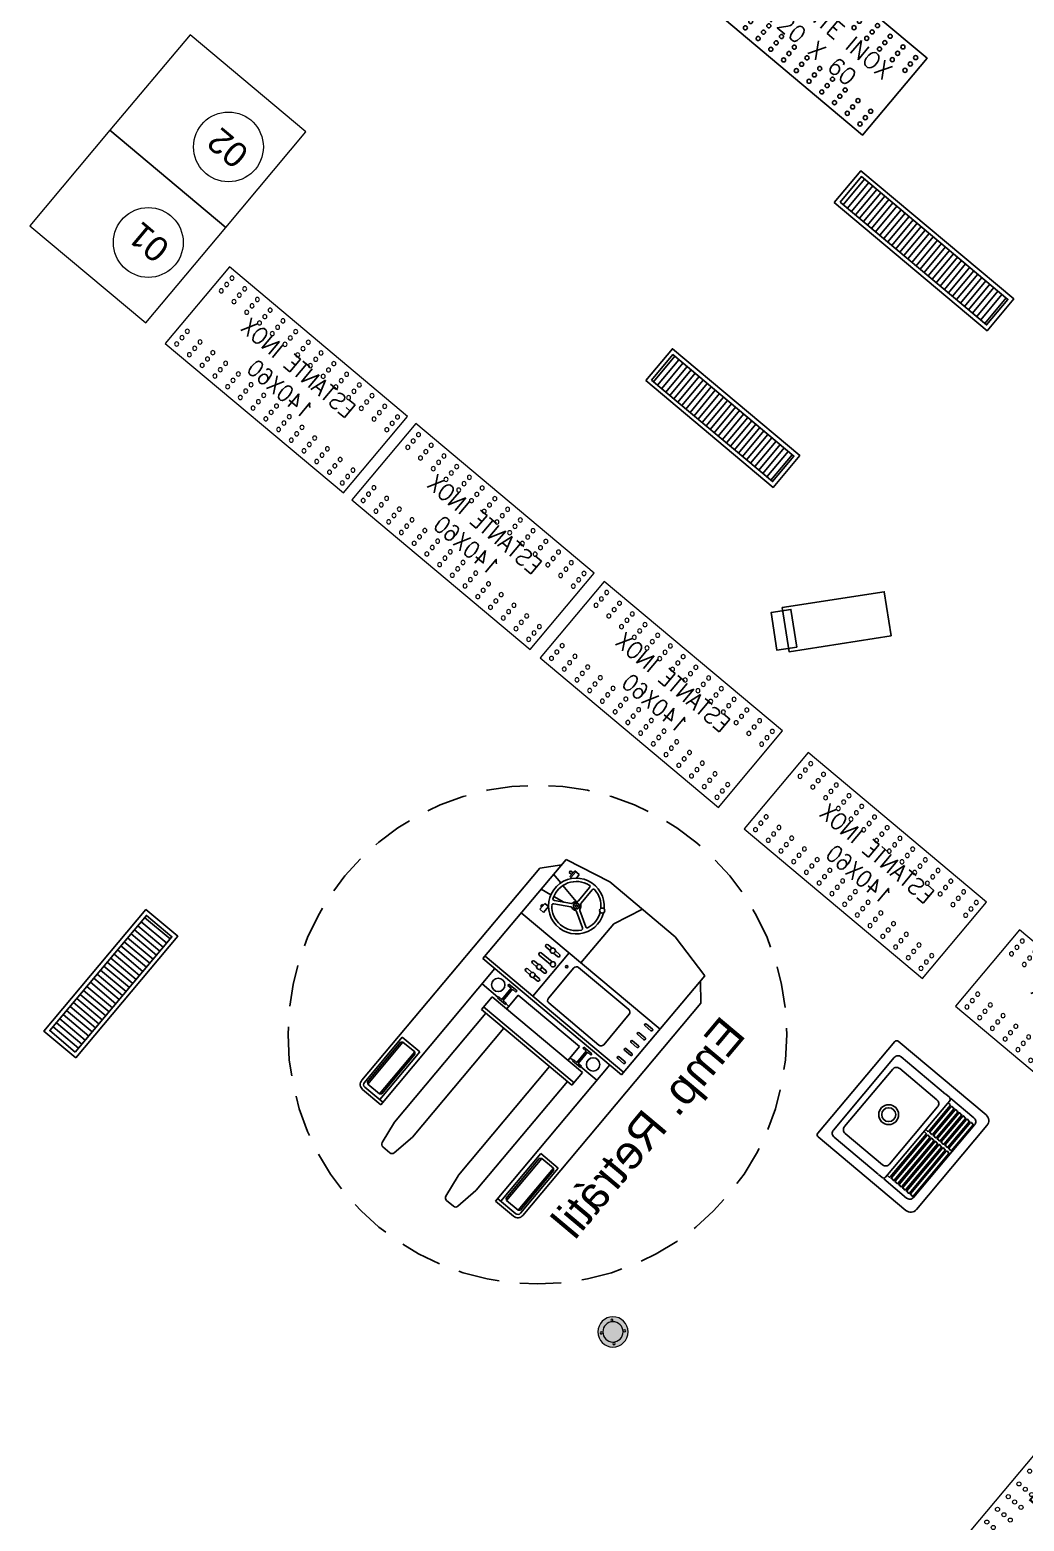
# Model space of a CAD drawing. Header units: metres. Extents: x 822482 to 822767, y 9662202 to 9662512.
# Drawn here: x 822684.54 to 822690.53, y 9662389.65 to 9662398.62 of the extents above; entities that cross this region are included whole.
import ezdxf

# ---------------------------------------------------------------- set-up
doc = ezdxf.new("R2010")
doc.units = ezdxf.units.M
doc.linetypes.add('HIDDEN', pattern=[0.375, 0.25, -0.125])
for name, color, linetype in [('#ARQ_TEXTO', 8, 'Continuous'), ('__LAYOUT ELETROFRIO CANALETAS - JK', 130, 'Continuous'), ('ARQ_NE_EQUIPAMENTOS', 7, 'Continuous')]:
    doc.layers.add(name, color=color, linetype=linetype)
doc.layers.add('ARQ_NE_COTAS', color=7, linetype='Continuous', true_color=0x000000)
doc.layers.add('ARQ_NE_GRELHAS', color=7, linetype='Continuous', true_color=0x0032c7)
doc.layers.add('ARQ_NE_MOBILIÁRIOS', color=251, linetype='Continuous', lineweight=0)
doc.styles.add('Arial', font='arial.ttf', dxfattribs={"height": 0.6})
doc.styles.add('BYC. 0.2', font='arial.ttf', dxfattribs={"height": 0.2})
doc.styles.add('ROMANS', font='romans', dxfattribs={"height": 0.2})
doc.styles.add('Romans cota', font='romans.shx', dxfattribs={"width": 0.9})
doc.dimstyles.new('BYC. 2 mm [1-100]', dxfattribs={"dimtxt": 0.2, "dimasz": 0.05, "dimexe": 0.1, "dimexo": 0.1, "dimgap": 0.1, "dimtad": 2, "dimtih": 1, "dimtoh": 1, "dimdec": 0, "dimlfac": 100, "dimzin": 0, "dimdsep": 46, "dimtxsty": 'BYC. 0.2', "dimblk": 'BYC. Dot', "dimcen": 0, "dimdle": 0.1, "dimclrd": 142, "dimclre": 142, "dimclrt": 142, "dimadec": 0, "dimazin": 0, "dimtfac": 1, "dimtdec": 0, "dimtix": 1, "dimtmove": 2, "dimatfit": 2, "dimldrblk": 'BYC. Dot', "dimfxl": 0.025, "dimtfillclr": 7, "dimtolj": 1, "dimtzin": 0, "dimarcsym": 0})

# ---------------------------------------------------------------- blocks, each defined once
blk = doc.blocks.new('*U398')
at = {"true_color": 0xffffbd}
h = blk.add_hatch(color=51, dxfattribs=at)
h.dxf.hatch_style = 1
h.paths.add_polyline_path([(-0.091, 0, 1), (0.091, 0, 1)])
h.paths.add_polyline_path([(0.061, 0, -1), (-0.061, 0, -1)], flags=16)
h = blk.add_hatch(color=51)
h.dxf.hatch_style = 1
h.paths.add_polyline_path([(-0.061, 0, 1), (0.061, 0, 1)])
at = {"color": 252}
for centre, radius in [((0, 0), 0.091), ((-0.05, 0.05), 0.00639), ((0.05, 0.05), 0.00639), ((-0.05, -0.05), 0.00639), ((0.05, -0.05), 0.00639)]:
    blk.add_circle(centre, radius, dxfattribs=at)
at = {"color": 0}
blk.add_circle((0, 0), 0.061, dxfattribs=at)
blk = doc.blocks.new('SADSO')
at = {"layer": 'ARQ_NE_MOBILIÁRIOS', "linetype": 'ByBlock', "transparency": 33554687}
blk.add_lwpolyline([(466.7752, -110.7079), (466.7752, -112.8079), (466.1752, -112.8079), (466.1752, -110.7079)], close=True, dxfattribs=at)
for centre in [(466.2165, -110.7531), (466.2665, -110.7531), (466.3165, -110.7531), (466.6339, -110.7531), (466.6839, -110.7531), (466.7339, -110.7531), (466.2165, -110.8531), (466.2665, -110.8531), (466.3165, -110.8531), (466.6339, -110.8531), (466.6839, -110.8531), (466.7339, -110.8531), (466.2165, -110.9531), (466.2665, -110.9531), (466.3165, -110.9531), (466.6339, -110.9531), (466.6839, -110.9531), (466.7339, -110.9531), (466.2165, -111.0531), (466.2665, -111.0531), (466.3165, -111.0531), (466.6339, -111.0531), (466.6839, -111.0531), (466.7339, -111.0531), (466.2165, -111.1531), (466.2665, -111.1531), (466.3165, -111.1531), (466.6339, -111.1531), (466.6839, -111.1531), (466.7339, -111.1531), (466.2165, -111.2531), (466.2665, -111.2531), (466.3165, -111.2531), (466.6339, -111.2531), (466.6839, -111.2531), (466.7339, -111.2531), (466.2165, -111.3531), (466.2665, -111.3531), (466.3165, -111.3531), (466.6339, -111.3531), (466.6839, -111.3531), (466.7339, -111.3531), (466.2165, -111.4531), (466.2665, -111.4531), (466.3165, -111.4531), (466.6339, -111.4531), (466.6839, -111.4531), (466.7339, -111.4531), (466.2165, -111.5528), (466.2665, -111.5528), (466.3165, -111.5528), (466.6339, -111.5528), (466.6839, -111.5528), (466.7339, -111.5528), (466.2165, -111.6528), (466.2665, -111.6528), (466.3165, -111.6528), (466.6339, -111.6528), (466.6839, -111.6528), (466.7339, -111.6528), (466.2165, -111.7528), (466.2665, -111.7528), (466.3165, -111.7528), (466.6339, -111.7528), (466.6839, -111.7528), (466.7339, -111.7528), (466.2165, -111.8528), (466.2665, -111.8528), (466.3165, -111.8528), (466.6339, -111.8528), (466.6839, -111.8528), (466.7339, -111.8528), (466.2165, -111.9528), (466.2665, -111.9528), (466.3165, -111.9528), (466.6339, -111.9528), (466.6839, -111.9528), (466.7339, -111.9528), (466.2165, -112.0528), (466.2665, -112.0528), (466.3165, -112.0528), (466.6339, -112.0528), (466.6839, -112.0528), (466.7339, -112.0528), (466.2165, -112.1528), (466.2665, -112.1528), (466.3165, -112.1528), (466.6339, -112.1528), (466.6839, -112.1528), (466.7339, -112.1528), (466.2165, -112.2528), (466.2665, -112.2528), (466.3165, -112.2528), (466.6339, -112.2528), (466.6839, -112.2528), (466.7339, -112.2528), (466.2165, -112.3528), (466.2665, -112.3528), (466.3165, -112.3528), (466.6339, -112.3528), (466.6839, -112.3528), (466.7339, -112.3528), (466.2165, -112.4528), (466.2665, -112.4528), (466.3165, -112.4528), (466.6339, -112.4528), (466.6839, -112.4528), (466.7339, -112.4528), (466.2165, -112.5528), (466.2665, -112.5528), (466.3165, -112.5528), (466.6339, -112.5528), (466.6839, -112.5528), (466.7339, -112.5528), (466.2165, -112.6528), (466.2665, -112.6528), (466.3165, -112.6528), (466.6339, -112.6528), (466.6839, -112.6528), (466.7339, -112.6528), (466.2165, -112.7528), (466.2665, -112.7528), (466.3165, -112.7528), (466.6339, -112.7528), (466.6839, -112.7528), (466.7339, -112.7528)]:
    blk.add_circle(centre, 0.0123, dxfattribs=at)
at = {"layer": 'ARQ_NE_MOBILIÁRIOS', "transparency": 33554687, "insert": (466.6259, -63.0046), "char_height": 0.1, "attachment_point": 1, "rotation": 270, "style": 'Arial'}
blk.add_mtext_dynamic_manual_height_columns('\\pxqc;ESTANTE INOX\\P210X60', width=97.423559, gutter_width=12.5, heights=[0], dxfattribs=at)
blk = doc.blocks.new('BYC. Dot')
at = {"color": 0, "linetype": 'ByBlock', "lineweight": -2}
blk.add_line((-0.5, 0), (-1, 0), dxfattribs=at)
at = {"color": 0, "linetype": 'ByBlock', "const_width": 0.5}
blk.add_lwpolyline([(-0.25, 0, 1), (0.25, 0, 1)], format="xyb", close=True, dxfattribs=at)
blk = doc.blocks.new('*D246')
at = {"layer": 'ARQ_NE_EQUIPAMENTOS', "color": 142, "lineweight": -2, "transparency": 16777216}
blk.add_line((3114.062, 3399.9224), (3112.966, 3401.0184), dxfattribs=at)
at = {"layer": 'Defpoints', "color": 0, "transparency": 16777216}
for p in [(3112.9307, 3401.0538), (3113.9913, 3399.9931)]:
    blk.add_point(p, dxfattribs=at)
at = {"layer": 'ARQ_NE_EQUIPAMENTOS', "color": 142, "lineweight": -2, "transparency": 16777216, "xscale": 0.05, "yscale": 0.05, "zscale": 0.05, "rotation": 135}
blk.add_blockref('BYC. Dot', (3112.9307, 3401.0538), dxfattribs=at)
at = {"layer": 'ARQ_NE_EQUIPAMENTOS', "color": 142, "transparency": 16777216, "insert": (3113.7879, 3400.815), "char_height": 0.2, "attachment_point": 5, "style": 'BYC. 0.2'}
blk.add_mtext('\\A1;R150', dxfattribs=at)
blk = doc.blocks.new('GRELHAS')
at = {"layer": 'ARQ_NE_GRELHAS', "transparency": 33554687}
h = blk.add_hatch(dxfattribs=at)
h.set_pattern_fill('LINE', color=256, scale=0.01, angle=39.99099, style=0)
h.set_pattern_definition([(180, (631.231682, -127.45659), (-1e-10, -0.03175), [])])
h.paths.add_polyline_path([(672.9727, -110.4901), (672.7727, -110.4902), (672.7727, -109.5852), (672.9727, -109.5852)])
h = blk.add_hatch(dxfattribs=at)
h.set_pattern_fill('LINE', color=256, scale=0.01, angle=-50.00901, style=0)
h.set_pattern_definition([(90, (629.97098, -43.84369), (-0.03175, 1e-17), [])])
h.paths.add_polyline_path([(672.7144, -114.9098), (671.7644, -114.9098), (671.7644, -115.1098), (672.7144, -115.1098)])
h = blk.add_hatch(dxfattribs=at)
h.set_pattern_fill('LINE', color=256, scale=0.01, angle=-50.00901, style=0)
h.set_pattern_definition([(90, (629.590532, -45.39369), (-0.03175, 1e-17), [])])
h.paths.add_polyline_path([(672.5339, -116.4598), (671.3839, -116.4598), (671.3839, -116.6598), (672.5339, -116.6598)])
at = {"layer": 'ARQ_NE_GRELHAS', "transparency": 33554687, "flags": 128}
for points in [[(672.7477, -109.5602), (672.7477, -110.5152), (672.9977, -110.5151), (672.9977, -109.5602)], [(672.7727, -109.5852), (672.7727, -110.4902), (672.9727, -110.4901), (672.9727, -109.5852)]]:
    blk.add_lwpolyline(points, close=True, dxfattribs=at)
at = {"layer": 'ARQ_NE_GRELHAS', "transparency": 33554687}
for points in [[(672.7394, -114.8848), (671.7394, -114.8848), (671.7394, -115.1348), (672.7394, -115.1348)], [(672.7144, -114.9098), (671.7644, -114.9098), (671.7644, -115.1098), (672.7144, -115.1098)], [(672.5589, -116.4348), (671.3589, -116.4348), (671.3589, -116.6848), (672.5589, -116.6848)], [(672.5339, -116.4598), (671.3839, -116.4598), (671.3839, -116.6598), (672.5339, -116.6598)]]:
    blk.add_lwpolyline(points, close=True, dxfattribs=at)
blk = doc.blocks.new('estantes 120')
at = {"color": 0}
blk.add_lwpolyline([(52510, -8105.62), (52630, -8105.62), (52630, -8166), (52510, -8166)], close=True, dxfattribs=at)
for centre in [(52514.51, -8109.75), (52524.51, -8109.75), (52534.51, -8109.75), (52544.51, -8109.75), (52554.51, -8109.75), (52564.51, -8109.75), (52574.51, -8109.75), (52584.51, -8109.75), (52594.49, -8109.75), (52604.49, -8109.75), (52614.49, -8109.75), (52624.49, -8109.75), (52514.51, -8114.75), (52514.51, -8119.75), (52524.51, -8114.75), (52524.51, -8119.75), (52534.51, -8114.75), (52534.51, -8119.75), (52544.51, -8114.75), (52544.51, -8119.75), (52554.51, -8114.75), (52554.51, -8119.75), (52564.51, -8114.75), (52564.51, -8119.75), (52574.51, -8114.75), (52574.51, -8119.75), (52584.51, -8114.75), (52584.51, -8119.75), (52594.49, -8114.75), (52594.49, -8119.75), (52604.49, -8114.75), (52604.49, -8119.75), (52614.49, -8114.75), (52614.49, -8119.75), (52624.49, -8114.75), (52624.49, -8119.75), (52514.51, -8151.87), (52524.51, -8151.87), (52534.51, -8151.87), (52544.51, -8151.87), (52554.51, -8151.87), (52564.51, -8151.87), (52574.51, -8151.87), (52584.51, -8151.87), (52594.49, -8151.87), (52604.49, -8151.87), (52614.49, -8151.87), (52624.49, -8151.87), (52514.51, -8156.87), (52514.51, -8161.87), (52524.51, -8156.87), (52524.51, -8161.87), (52534.51, -8156.87), (52534.51, -8161.87), (52544.51, -8156.87), (52544.51, -8161.87), (52554.51, -8156.87), (52554.51, -8161.87), (52564.51, -8156.87), (52564.51, -8161.87), (52574.51, -8156.87), (52574.51, -8161.87), (52584.51, -8156.87), (52584.51, -8161.87), (52594.49, -8156.87), (52594.49, -8161.87), (52604.49, -8156.87), (52604.49, -8161.87), (52614.49, -8156.87), (52614.49, -8161.87), (52624.49, -8156.87), (52624.49, -8161.87)]:
    blk.add_circle(centre, 1.23, dxfattribs=at)
at = {"layer": '#ARQ_TEXTO', "insert": (52571.85, -8136.22), "char_height": 10.0001, "width": 136.9908, "attachment_point": 5, "style": 'ROMANS'}
blk.add_mtext('ESTANTE INOX\\P120 X 60', dxfattribs=at)
blk = doc.blocks.new('20006_ARQ_1400_3PV$0$IE-001')
at = {"color": 0, "linetype": 'ByBlock'}
blk.add_lwpolyline([(0, 0.5), (1.4, 0.5), (1.4, -0.1), (0, -0.1)], close=True, dxfattribs=at)
for centre in [(0.0451, 0.4587), (0.1451, 0.4587), (0.2451, 0.4587), (0.3451, 0.4587), (0.4451, 0.4587), (0.5451, 0.4587), (0.6451, 0.4587), (0.7451, 0.4587), (0.8449, 0.4587), (0.9449, 0.4587), (1.0449, 0.4587), (1.1449, 0.4587), (1.2449, 0.4587), (1.3449, 0.4587), (0.0451, 0.4087), (0.0451, 0.3587), (0.1451, 0.4087), (0.1451, 0.3587), (0.2451, 0.4087), (0.2451, 0.3587), (0.3451, 0.4087), (0.3451, 0.3587), (0.4451, 0.4087), (0.4451, 0.3587), (0.5451, 0.4087), (0.5451, 0.3587), (0.6451, 0.4087), (0.6451, 0.3587), (0.7451, 0.4087), (0.7451, 0.3587), (0.8449, 0.4087), (0.8449, 0.3587), (0.9449, 0.4087), (0.9449, 0.3587), (1.0449, 0.4087), (1.0449, 0.3587), (1.1449, 0.4087), (1.1449, 0.3587), (1.2449, 0.4087), (1.2449, 0.3587), (1.3449, 0.4087), (1.3449, 0.3587), (0.0451, 0.0413), (0.0451, -0.0087), (0.1451, 0.0413), (0.1451, -0.0087), (0.2451, 0.0413), (0.2451, -0.0087), (0.3451, 0.0413), (0.3451, -0.0087), (0.4451, 0.0413), (0.4451, -0.0087), (0.5451, 0.0413), (0.5451, -0.0087), (0.6451, 0.0413), (0.6451, -0.0087), (0.7451, 0.0413), (0.7451, -0.0087), (0.8449, 0.0413), (0.8449, -0.0087), (0.9449, 0.0413), (0.9449, -0.0087), (1.0449, 0.0413), (1.0449, -0.0087), (1.1449, 0.0413), (1.1449, -0.0087), (1.2449, 0.0413), (1.2449, -0.0087), (1.3449, 0.0413), (1.3449, -0.0087), (0.0451, -0.0587), (0.1451, -0.0587), (0.2451, -0.0587), (0.3451, -0.0587), (0.4451, -0.0587), (0.5451, -0.0587), (0.6451, -0.0587), (0.7451, -0.0587), (0.8449, -0.0587), (0.9449, -0.0587), (1.0449, -0.0587), (1.1449, -0.0587), (1.2449, -0.0587), (1.3449, -0.0587)]:
    blk.add_circle(centre, 0.0123, dxfattribs=at)
at = {"layer": '__LAYOUT ELETROFRIO CANALETAS - JK', "insert": (-48.0187, 0.3507), "char_height": 0.1, "attachment_point": 1, "style": 'Romans cota'}
blk.add_mtext_dynamic_manual_height_columns('\\pxqc;ESTANTE INOX\\P140X60', width=97.423559, gutter_width=12.5, heights=[0], dxfattribs=at)
blk = doc.blocks.new('*U483')
at = {"color": 0}
for p, q in [((-0.1905, -0.3245), (-0.1905, -0.3325)), ((-0.1875, -0.3355), (0.036, -0.3355)), ((0.039, -0.3325), (0.039, -0.3245)), ((0.0495, -0.3245), (0.0495, -0.3325)), ((0.189, -0.3325), (0.189, -0.3245))]:
    blk.add_line(p, q, dxfattribs=at)
for points in [[(-0.22, -0.5), (0.22, -0.5, 0.414214), (0.25, -0.47), (0.25, -0.01, 0.414214), (0.24, 0), (-0.24, 0, 0.414214), (-0.25, -0.01), (-0.25, -0.47, 0.414214)], [(-0.15, -0.3), (0.15, -0.3, 0.414214), (0.17, -0.28), (0.17, -0.085, 0.414214), (0.15, -0.065), (-0.15, -0.065, 0.414214), (-0.17, -0.085), (-0.17, -0.28, 0.414214)], [(-0.1875, -0.3555), (0.036, -0.3555, 0.414214), (0.039, -0.3525), (0.039, -0.3445, 0.414214), (0.036, -0.3415), (-0.1875, -0.3415, 0.414214), (-0.1905, -0.3445), (-0.1905, -0.3525, 0.414214)], [(0.0525, -0.3555), (0.186, -0.3555, 0.414214), (0.189, -0.3525), (0.189, -0.3445, 0.414214), (0.186, -0.3415), (0.0525, -0.3415, 0.414214), (0.0495, -0.3445), (0.0495, -0.3525, 0.414214)], [(-0.1875, -0.3755), (0.036, -0.3755, 0.414214), (0.039, -0.3725), (0.039, -0.3645, 0.414214), (0.036, -0.3615), (-0.1875, -0.3615, 0.414214), (-0.1905, -0.3645), (-0.1905, -0.3725, 0.414214)], [(-0.1875, -0.3955), (0.036, -0.3955, 0.414214), (0.039, -0.3925), (0.039, -0.3845, 0.414214), (0.036, -0.3815), (-0.1875, -0.3815, 0.414214), (-0.1905, -0.3845), (-0.1905, -0.3925, 0.414214)], [(-0.1875, -0.4155), (0.036, -0.4155, 0.414214), (0.039, -0.4125), (0.039, -0.4045, 0.414214), (0.036, -0.4015), (-0.1875, -0.4015, 0.414214), (-0.1905, -0.4045), (-0.1905, -0.4125, 0.414214)], [(0.0525, -0.3755), (0.186, -0.3755, 0.414214), (0.189, -0.3725), (0.189, -0.3645, 0.414214), (0.186, -0.3615), (0.0525, -0.3615, 0.414214), (0.0495, -0.3645), (0.0495, -0.3725, 0.414214)], [(0.0525, -0.3955), (0.186, -0.3955, 0.414214), (0.189, -0.3925), (0.189, -0.3845, 0.414214), (0.186, -0.3815), (0.0525, -0.3815, 0.414214), (0.0495, -0.3845), (0.0495, -0.3925, 0.414214)], [(0.0525, -0.4155), (0.186, -0.4155, 0.414214), (0.189, -0.4125), (0.189, -0.4045, 0.414214), (0.186, -0.4015), (0.0525, -0.4015, 0.414214), (0.0495, -0.4045), (0.0495, -0.4125, 0.414214)], [(-0.1875, -0.4355), (0.036, -0.4355, 0.414214), (0.039, -0.4325), (0.039, -0.4245, 0.414214), (0.036, -0.4215), (-0.1875, -0.4215, 0.414214), (-0.1905, -0.4245), (-0.1905, -0.4325, 0.414214)], [(-0.1875, -0.4555), (0.036, -0.4555, 0.414214), (0.039, -0.4525), (0.039, -0.4445, 0.414214), (0.036, -0.4415), (-0.1875, -0.4415, 0.414214), (-0.1905, -0.4445), (-0.1905, -0.4525, 0.414214)], [(0.0525, -0.4355), (0.186, -0.4355, 0.414214), (0.189, -0.4325), (0.189, -0.4245, 0.414214), (0.186, -0.4215), (0.0525, -0.4215, 0.414214), (0.0495, -0.4245), (0.0495, -0.4325, 0.414214)], [(0.0525, -0.4555), (0.186, -0.4555, 0.414214), (0.189, -0.4525), (0.189, -0.4445, 0.414214), (0.186, -0.4415), (0.0525, -0.4415, 0.414214), (0.0495, -0.4445), (0.0495, -0.4525, 0.414214)]]:
    blk.add_lwpolyline(points, format="xyb", close=True, dxfattribs=at)
for points in [[(0.21, -0.2919), (0.21, -0.06, 0.414214), (0.19, -0.04), (-0.19, -0.04, 0.414214), (-0.21, -0.06), (-0.21, -0.2919)], [(-0.21, -0.2934), (-0.21, -0.3115, 0.414214), (-0.2, -0.3215), (-0.1875, -0.3215), (0.186, -0.3215), (0.2, -0.3215, 0.414214), (0.21, -0.3115), (0.21, -0.2934)], [(-0.21, -0.32), (-0.21, -0.44, 0.414214), (-0.19, -0.46)], [(-0.19, -0.46), (0.19, -0.46, 0.414214), (0.21, -0.44), (0.21, -0.32, 0.414214)]]:
    blk.add_lwpolyline(points, format="xyb", dxfattribs=at)
blk.add_lwpolyline([(0.0525, -0.3355), (0.186, -0.3355)], dxfattribs=at)
for radius in [0.04, 0.028]:
    blk.add_circle((0, -0.17), radius, dxfattribs=at)
for centre, start, end in [((-0.1875, -0.3245), 90, 180), ((-0.1875, -0.3325), 180, 270), ((0.036, -0.3245), 0, 90), ((0.036, -0.3325), 270, 0), ((0.0525, -0.3245), 90, 180), ((0.0525, -0.3325), 180, 270), ((0.186, -0.3245), 0, 90), ((0.186, -0.3325), 270, 0)]:
    blk.add_arc(centre, 0.003, start, end, dxfattribs=at)
blk = doc.blocks.new('empiilhadeira')
at = {"layer": 'ARQ_NE_EQUIPAMENTOS', "color": 252, "ltscale": 0.005, "transparency": 33554687}
for p, q in [((3113.5408, 3400.9221), (3113.3988, 3400.9221)), ((3113.5408, 3400.9221), (3113.5408, 3399.8531)), ((3114.4418, 3400.9221), (3114.5838, 3400.9221)), ((3114.4418, 3400.9221), (3114.4418, 3399.8531)), ((3113.3588, 3400.8821), (3113.3588, 3399.2157)), ((3113.3788, 3400.8821), (3113.3788, 3400.5271)), ((3113.3907, 3400.8671), (3113.4007, 3400.8771)), ((3113.3907, 3400.8671), (3113.3907, 3400.5571)), ((3113.5408, 3400.9021), (3113.3988, 3400.9021)), ((3113.4927, 3400.8771), (3113.4007, 3400.8771)), ((3113.4007, 3400.8771), (3113.4007, 3400.5471)), ((3113.4927, 3400.8771), (3113.4927, 3400.5471)), ((3113.5027, 3400.8671), (3113.4927, 3400.8771)), ((3113.5027, 3400.8671), (3113.5027, 3400.5571)), ((3113.5158, 3400.9021), (3113.5158, 3400.5271)), ((3114.4418, 3400.9021), (3114.5838, 3400.9021)), ((3114.4668, 3400.9021), (3114.4668, 3400.5271)), ((3114.4799, 3400.8671), (3114.4899, 3400.8771)), ((3114.4799, 3400.8671), (3114.4799, 3400.5571)), ((3114.4899, 3400.8771), (3114.4899, 3400.5471)), ((3114.4899, 3400.8771), (3114.5819, 3400.8771)), ((3114.5919, 3400.8671), (3114.5819, 3400.8771)), ((3114.5819, 3400.8771), (3114.5819, 3400.5471)), ((3114.5919, 3400.8671), (3114.5919, 3400.5571)), ((3114.6038, 3400.8821), (3114.6038, 3400.5271)), ((3114.6238, 3400.8821), (3114.6238, 3399.2157)), ((3113.5158, 3400.5271), (3113.3788, 3400.5271)), ((3113.3907, 3400.5571), (3113.4007, 3400.5471)), ((3113.4927, 3400.5471), (3113.4007, 3400.5471)), ((3113.5027, 3400.5571), (3113.4927, 3400.5471)), ((3114.4668, 3400.5271), (3114.6038, 3400.5271)), ((3114.4799, 3400.5571), (3114.4899, 3400.5471)), ((3114.4899, 3400.5471), (3114.5819, 3400.5471)), ((3114.5919, 3400.5571), (3114.5819, 3400.5471)), ((3114.3463, 3400.0931), (3113.6363, 3400.0931)), ((3113.6363, 3399.9931), (3113.6363, 3400.0931)), ((3113.6363, 3400.0731), (3114.3463, 3400.0731)), ((3114.3463, 3399.9931), (3114.3463, 3400.0931)), ((3113.5408, 3399.9731), (3113.6655, 3399.9731)), ((3113.6363, 3399.9931), (3114.3463, 3399.9931)), ((3113.6655, 3399.9783), (3113.7284, 3399.9783)), ((3113.6655, 3399.9683), (3113.6655, 3399.9783)), ((3113.6655, 3399.9683), (3113.692, 3399.9683)), ((3113.692, 3399.8802), (3113.692, 3399.9683)), ((3113.702, 3399.8802), (3113.702, 3399.9683)), ((3113.702, 3399.9683), (3113.7284, 3399.9683)), ((3113.7284, 3399.9783), (3113.7284, 3399.9683)), ((3113.7284, 3399.9731), (3113.7507, 3399.9731)), ((3113.7507, 3399.9931), (3113.7507, 3399.8858)), ((3114.232, 3399.9931), (3114.232, 3399.8858)), ((3114.232, 3399.9931), (3114.232, 3399.8858)), ((3114.2542, 3399.9731), (3114.232, 3399.9731)), ((3114.2542, 3399.9783), (3114.2542, 3399.9683)), ((3114.3171, 3399.9783), (3114.2542, 3399.9783)), ((3114.2807, 3399.9683), (3114.2542, 3399.9683)), ((3114.2807, 3399.8802), (3114.2807, 3399.9683)), ((3114.2907, 3399.8802), (3114.2907, 3399.9683)), ((3114.3171, 3399.9683), (3114.2907, 3399.9683)), ((3114.3171, 3399.9683), (3114.3171, 3399.9783)), ((3114.4418, 3399.9731), (3114.3171, 3399.9731)), ((3114.5359, 3399.8531), (3113.4467, 3399.8531)), ((3113.4467, 3399.8531), (3113.4467, 3399.0755)), ((3113.6655, 3399.8802), (3113.692, 3399.8802)), ((3113.6655, 3399.8702), (3113.6655, 3399.8802)), ((3113.6655, 3399.8702), (3113.7284, 3399.8702)), ((3113.702, 3399.8802), (3113.7284, 3399.8802)), ((3113.7284, 3399.8702), (3113.7284, 3399.8802)), ((3113.7507, 3399.8858), (3114.232, 3399.8858)), ((3114.2807, 3399.8802), (3114.2542, 3399.8802)), ((3114.2542, 3399.8702), (3114.2542, 3399.8802)), ((3114.3171, 3399.8702), (3114.2542, 3399.8702)), ((3114.3171, 3399.8802), (3114.2907, 3399.8802)), ((3114.3171, 3399.8702), (3114.3171, 3399.8802)), ((3114.5359, 3399.8531), (3114.5359, 3399.0755)), ((3114.5359, 3399.8331), (3113.4467, 3399.8331)), ((3113.8219, 3399.4942), (3113.8219, 3399.8331)), ((3113.9019, 3399.5442), (3113.9019, 3399.7831)), ((3114.3159, 3399.8031), (3113.9219, 3399.8031)), ((3114.3359, 3399.7831), (3114.3359, 3399.5442)), ((3114.4535, 3399.7923), (3114.5001, 3399.7923)), ((3114.5001, 3399.7792), (3114.4535, 3399.7792)), ((3113.7257, 3399.7457), (3113.6932, 3399.7457)), ((3113.7257, 3399.7277), (3113.6932, 3399.7277)), ((3113.7257, 3399.6834), (3113.6932, 3399.6834)), ((3113.7257, 3399.6654), (3113.6932, 3399.6654)), ((3113.783, 3399.7457), (3113.7506, 3399.7457)), ((3113.783, 3399.7277), (3113.7506, 3399.7277)), ((3113.783, 3399.6834), (3113.7506, 3399.6834)), ((3113.783, 3399.6654), (3113.7506, 3399.6654)), ((3114.4535, 3399.728), (3114.5001, 3399.728)), ((3114.5001, 3399.7149), (3114.4535, 3399.7149)), ((3114.4535, 3399.6669), (3114.5001, 3399.6669)), ((3113.78, 3399.6195), (3113.6932, 3399.6195)), ((3113.778, 3399.6015), (3113.6932, 3399.6015)), ((3114.5001, 3399.6537), (3114.4535, 3399.6537)), ((3114.4535, 3399.6047), (3114.5001, 3399.6047)), ((3114.5001, 3399.5916), (3114.4535, 3399.5916)), ((3114.5359, 3399.4942), (3113.4467, 3399.4942)), ((3113.7257, 3399.5556), (3113.6932, 3399.5556)), ((3113.7257, 3399.5376), (3113.6932, 3399.5376)), ((3113.783, 3399.5556), (3113.7506, 3399.5556)), ((3113.783, 3399.5376), (3113.7506, 3399.5376)), ((3113.915, 3399.4942), (3113.915, 3399.1861)), ((3114.3159, 3399.5242), (3113.9219, 3399.5242)), ((3114.4535, 3399.5359), (3114.5001, 3399.5359)), ((3114.5001, 3399.5228), (3114.4535, 3399.5228)), ((3113.5179, 3399.4059), (3113.5179, 3399.3596)), ((3113.5179, 3399.4059), (3113.5477, 3399.4059)), ((3113.5477, 3399.4059), (3113.5477, 3399.3596)), ((3113.513, 3399.2963), (3113.4467, 3399.3081)), ((3113.5112, 3399.3745), (3113.5112, 3399.3885)), ((3113.5112, 3399.3885), (3113.5179, 3399.3885)), ((3113.5112, 3399.3745), (3113.5179, 3399.3745)), ((3113.5179, 3399.3596), (3113.5474, 3399.3596)), ((3113.6414, 3399.257), (3113.5511, 3399.3092)), ((3113.6514, 3399.2743), (3113.5611, 3399.3265)), ((3113.6968, 3399.2743), (3113.7871, 3399.3265)), ((3113.7068, 3399.257), (3113.7971, 3399.3092)), ((3113.4467, 3399.1158), (3113.3588, 3399.2157)), ((3113.6006, 3399.2806), (3113.5328, 3399.2927)), ((3113.6559, 3399.2287), (3113.5328, 3399.2066)), ((3113.6641, 3399.2177), (3113.6641, 3399.1134)), ((3113.6841, 3399.2177), (3113.6841, 3399.1134)), ((3114.5359, 3399.1158), (3114.6238, 3399.2157)), ((3113.513, 3399.2031), (3113.4467, 3399.1912)), ((3113.5112, 3399.1233), (3113.5301, 3399.1233)), ((3113.5112, 3399.1092), (3113.5112, 3399.1233)), ((3113.5301, 3399.1397), (3113.5474, 3399.1397)), ((3113.5301, 3399.0934), (3113.5301, 3399.1397)), ((3113.5387, 3399.0934), (3113.5387, 3399.1397)), ((3113.915, 3399.1861), (3113.9913, 3399.0091)), ((3113.735, 3399.0091), (3113.4467, 3399.0755)), ((3113.5112, 3399.1092), (3113.5301, 3399.1092)), ((3113.5301, 3399.0934), (3113.5662, 3399.0934)), ((3113.5662, 3399.0934), (3113.5662, 3399.1213)), ((3114.2477, 3399.0091), (3114.5359, 3399.0755)), ((3113.735, 3399.0091), (3114.2477, 3399.0091))]:
    blk.add_line(p, q, dxfattribs=at)
for points in [[(3113.6713, 3400.0931), (3113.6713, 3400.9481), (3113.6937, 3401.0912, -0.369511), (3113.7135, 3401.1081), (3113.7692, 3401.1081, -0.369511), (3113.789, 3401.0912), (3113.8113, 3400.9481), (3113.8113, 3400.0931)], [(3114.3113, 3400.0931), (3114.3113, 3400.9465, 0.038769), (3114.3111, 3400.9496), (3114.289, 3401.0912, 0.369511), (3114.2692, 3401.1081), (3114.2135, 3401.1081, 0.369511), (3114.1937, 3401.0912), (3114.1716, 3400.9496, 0.038769), (3114.1713, 3400.9465), (3114.1713, 3400.0931)]]:
    blk.add_lwpolyline(points, format="xyb", dxfattribs=at)
at = {"layer": 'ARQ_NE_EQUIPAMENTOS', "color": 252, "linetype": 'HIDDEN', "transparency": 33554559}
blk.add_circle((3113.9913, 3399.9931), 1.5, dxfattribs=at)
at = {"layer": 'ARQ_NE_EQUIPAMENTOS', "color": 252, "ltscale": 0.005, "transparency": 33554687}
for centre, radius in [((3113.6187, 3399.915), 0.0403), ((3114.3639, 3399.915), 0.0403), ((3113.7381, 3399.7367), 0.0154), ((3113.7381, 3399.6744), 0.0154), ((3113.7913, 3399.6092), 0.0154), ((3113.8638, 3399.5667), 0.007), ((3113.7381, 3399.5466), 0.0154), ((3113.6741, 3399.2497), 0.0177), ((3113.6741, 3399.2497), 0.00773), ((3113.8107, 3399.1708), 0.0154)]:
    blk.add_circle(centre, radius, dxfattribs=at)
for centre, radius, start, end in [((3113.3988, 3400.8821), 0.04, 90, 180), ((3114.5838, 3400.8821), 0.04, 0, 90), ((3113.3988, 3400.8821), 0.02, 90, 180), ((3114.5838, 3400.8821), 0.02, 0, 90), ((3113.9219, 3399.7831), 0.02, 90, 180), ((3114.3159, 3399.7831), 0.02, 0, 90), ((3114.4535, 3399.7857), 0.00657, 90, 270), ((3114.5001, 3399.7857), 0.00657, 270, 90), ((3113.6932, 3399.7367), 0.009, 90, 270), ((3113.6932, 3399.6744), 0.009, 90, 270), ((3113.783, 3399.7367), 0.009, 270, 90), ((3113.783, 3399.6744), 0.009, 270, 90), ((3114.4535, 3399.7214), 0.00657, 90, 270), ((3114.4535, 3399.6603), 0.00657, 90, 270), ((3114.5001, 3399.7214), 0.00657, 270, 90), ((3114.5001, 3399.6603), 0.00657, 270, 90), ((3113.6932, 3399.6105), 0.009, 90, 270), ((3114.4535, 3399.5981), 0.00657, 90, 270), ((3114.5001, 3399.5981), 0.00657, 270, 90), ((3113.6932, 3399.5466), 0.009, 90, 270), ((3113.783, 3399.5466), 0.009, 270, 90), ((3113.9219, 3399.5442), 0.02, 180, 270), ((3114.3159, 3399.5442), 0.02, 270, 0), ((3114.4535, 3399.5294), 0.00657, 90, 270), ((3114.5001, 3399.5294), 0.00657, 270, 90), ((3113.6741, 3399.2497), 0.1677, 43.6177, 325.87559), ((3113.6741, 3399.2497), 0.1477, 38.15511, 141.65032), ((3113.6741, 3399.2497), 0.1477, 158.34968, 261.65032), ((3113.5461, 3399.3005), 0.01, 60, 158.34968), ((3113.5661, 3399.3351), 0.01, 141.65032, 240), ((3113.7821, 3399.3351), 0.01, 300, 38.34968), ((3113.6741, 3399.2497), 0.1677, 334.12441, 43.6177), ((3113.8021, 3399.3005), 0.01, 21.65032, 120), ((3113.6741, 3399.2497), 0.1477, 334.39487, 21.65032), ((3113.6364, 3399.2484), 0.01, 2.0132, 60), ((3113.6741, 3399.2497), 0.0277, 182.0132, 237.9868), ((3113.6564, 3399.283), 0.01, 240, 297.9868), ((3113.6541, 3399.2177), 0.01, 0, 57.9868), ((3113.6741, 3399.2497), 0.0277, 62.0132, 117.9868), ((3113.6941, 3399.2177), 0.01, 122.0132, 180), ((3113.6918, 3399.283), 0.01, 242.0132, 300), ((3113.6741, 3399.2497), 0.0277, 302.0132, 357.9868), ((3113.7118, 3399.2484), 0.01, 120, 177.9868), ((3113.6741, 3399.2497), 0.1477, 278.34968, 325.60513), ((3113.6541, 3399.1134), 0.01, 261.65032, 0), ((3113.6941, 3399.1134), 0.01, 180, 278.34968)]:
    blk.add_arc(centre, radius, start, end, dxfattribs=at)
at = {"layer": 'ARQ_NE_EQUIPAMENTOS', "color": 252, "transparency": 33554687, "insert": (3114.8913, 3399.9931), "char_height": 0.2, "attachment_point": 5, "rotation": 90, "style": 'BYC. 0.2'}
blk.add_mtext_dynamic_manual_height_columns('Emp. Retrátil', width=3.249578, gutter_width=0.5, heights=[0], dxfattribs=at)
at = {"layer": 'ARQ_NE_EQUIPAMENTOS', "color": 252, "transparency": 33554687}
dim = blk.add_radius_dim(center=(3113.9913, 3399.9931), mpoint=(3112.9307, 3401.0538), dimstyle='BYC. 2 mm [1-100]', override={"dimscale": 0}, dxfattribs=at)
dim.commit()
dim.dimension.update_dxf_attribs({"geometry": '*D246', "text_midpoint": (3113.7879, 3400.815)})
blk = doc.blocks.new('A$C8f1b9c42')
at = {"layer": 'ARQ_NE_MOBILIÁRIOS', "linetype": 'Continuous', "ltscale": 4, "transparency": 33554687}
for points in [[(311.2375, -233.5713), (310.3275, -233.5713), (310.3275, -234.3213), (311.2375, -234.3213)], [(311.2375, -234.3213), (310.3275, -234.3213), (310.3275, -235.0713), (311.2375, -235.0713)]]:
    blk.add_lwpolyline(points, close=True, dxfattribs=at)
at = {"layer": 'ARQ_NE_MOBILIÁRIOS', "transparency": 33554687}
for centre in [(310.6268, -233.9524), (310.6268, -234.7027)]:
    blk.add_circle(centre, 0.21, dxfattribs=at)
at = {"layer": 'ARQ_NE_EQUIPAMENTOS', "transparency": 33554687, "xscale": -0.9999999999999998, "rotation": 359.9999999999999}
blk.add_blockref('empiilhadeira', (3419.7626, -3631.7988), dxfattribs=at)
at = {"layer": 'ARQ_NE_EQUIPAMENTOS', "transparency": 33554687}
blk.add_blockref('SADSO', (-164.9191, -120.3436), dxfattribs=at)
for name, p, xscale, yscale, zscale, rotation in [('*U483', (304.0975, -232.7951), 1.500000000000085, 1.500000000000085, 1.500000000000085, 270), ('estantes 120', (834.0497, -318.8687), 0.009999999999999998, 0.009999999999999998, 0.009999999999999998, 180.0000000035784)]:
    blk.add_blockref(name, p, dxfattribs=dict(at, xscale=xscale, yscale=yscale, zscale=zscale, rotation=rotation))
at = {"layer": 'ARQ_NE_GRELHAS', "linetype": 'Continuous', "transparency": 33554687}
blk.add_blockref('GRELHAS', (-364.9391, -120.3538), dxfattribs=at)
at = {"layer": 'ARQ_NE_MOBILIÁRIOS', "transparency": 33554687, "xscale": -0.9999999999999999}
for name, p, rotation in [('*U398', (304.2735, -230.7277), 180.0000085247649), ('20006_ARQ_1400_3PV$0$IE-001', (302.5533, -233.6528), 180.0000000035787), ('20006_ARQ_1400_3PV$0$IE-001', (304.2136, -233.6528), 180.0000000035787), ('20006_ARQ_1400_3PV$0$IE-001', (305.8156, -233.6528), 180.0000000035787), ('20006_ARQ_1400_3PV$0$IE-001', (307.294, -233.6528), 180.0000000035787), ('20006_ARQ_1400_3PV$0$IE-001', (308.7585, -233.6528), 180.0000000035787)]:
    blk.add_blockref(name, p, dxfattribs=dict(at, rotation=rotation))
at = {"layer": 'ARQ_NE_MOBILIÁRIOS', "transparency": 33554687, "char_height": 0.15, "width": 1.08, "attachment_point": 3, "rotation": 0, "style": 'Arial'}
for s, insert in [('01', (310.7423, -233.8789)), ('02', (310.7423, -234.6197))]:
    blk.add_mtext(s, dxfattribs=dict(at, insert=insert))

msp = doc.modelspace()

# ---------------------------------------------------------------- linework, layer by layer
at = {"layer": 'ARQ_NE_COTAS', "color": 1}
for points in [[(822689.7252, 9662394.974), (822689.1118, 9662394.8792), (822689.0707, 9662395.145), (822689.6841, 9662395.2398)], [(822689.158, 9662394.9063), (822689.039, 9662394.8879), (822689.0039, 9662395.1148), (822689.123, 9662395.1332)]]:
    msp.add_lwpolyline(points, close=True, dxfattribs=at)

# ---------------------------------------------------------------- block references
at = {"ltscale": 10, "rotation": 140.0090103764572}
msp.add_blockref('A$C8f1b9c42', (822772.889, 9662018.4697), dxfattribs=at)

doc.saveas('drawing.dxf')
